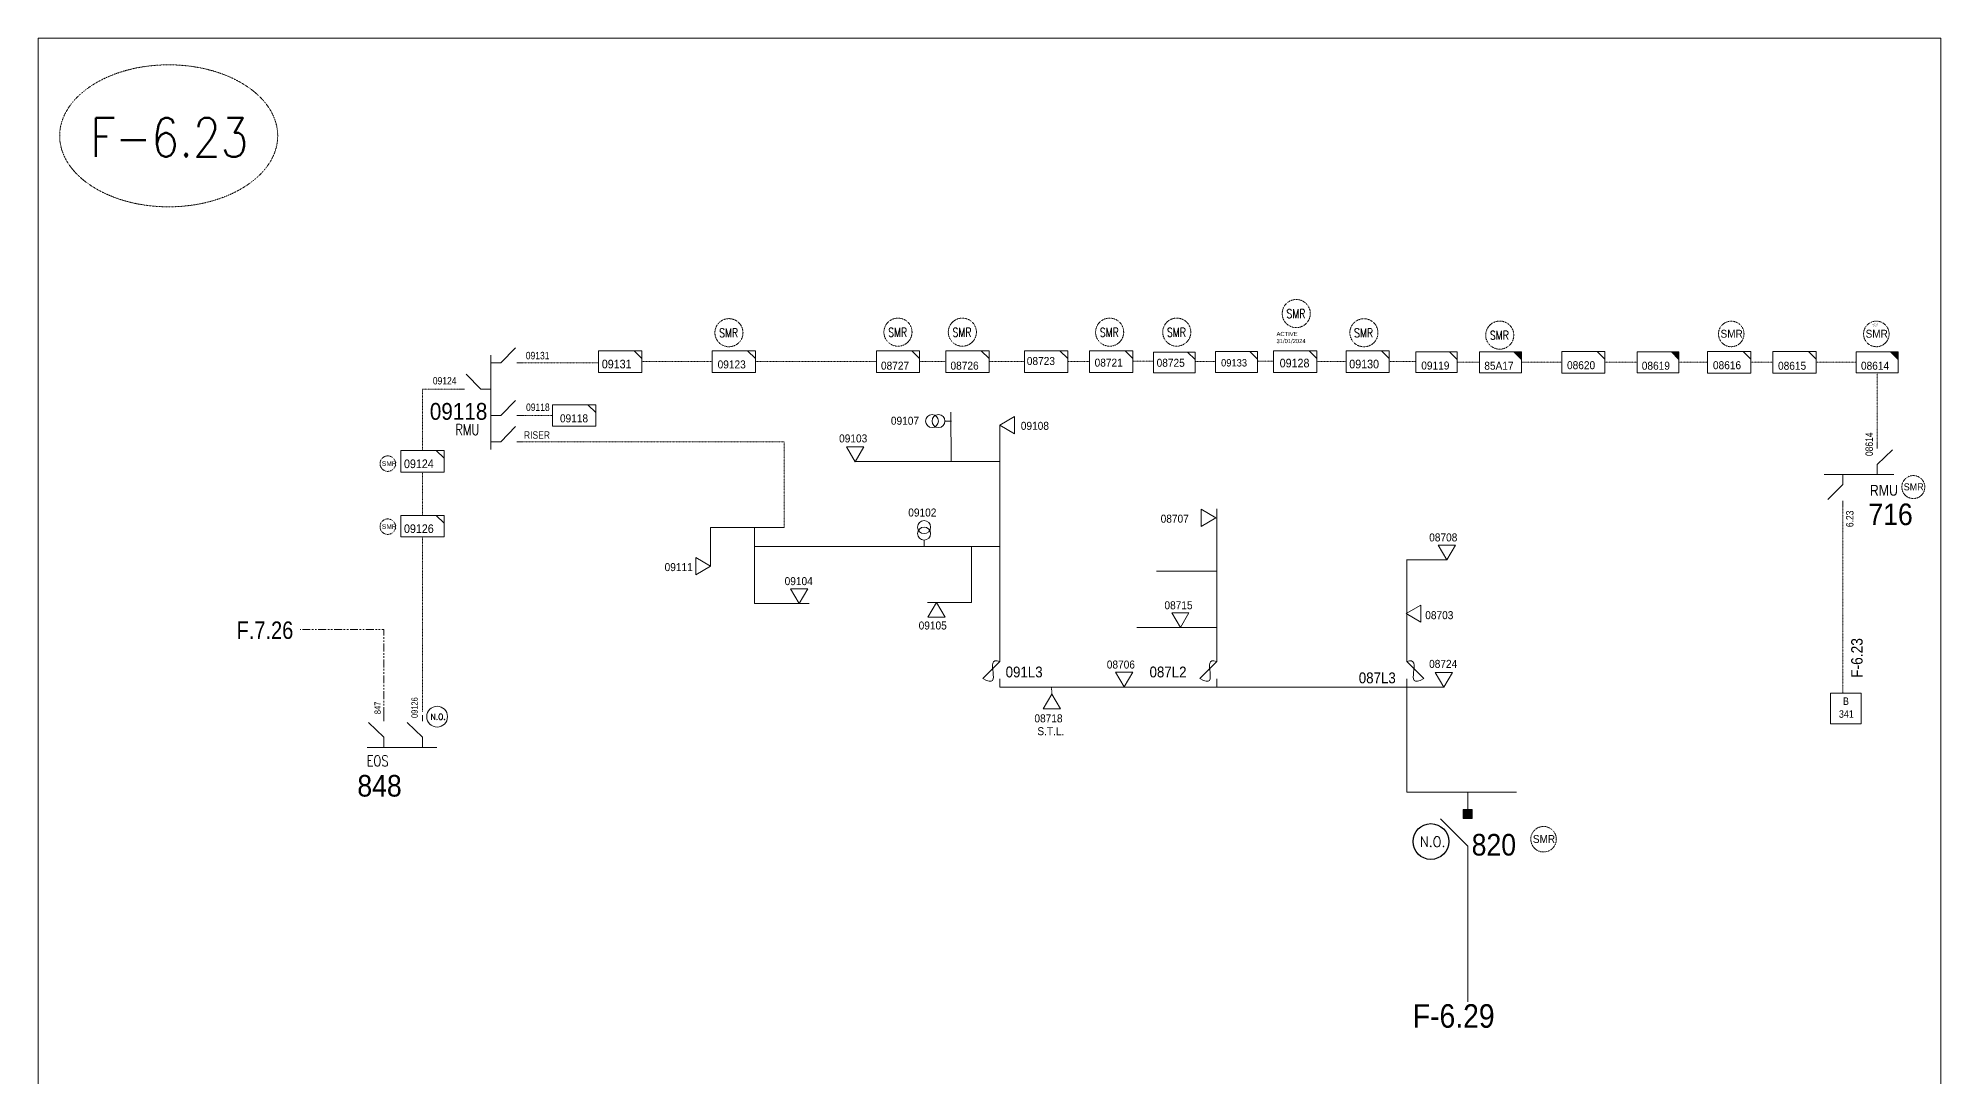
# Model space of a CAD drawing. Header units: metres. Extents: x 65984 to 144644, y -19036 to 23726.
# Drawn here: x 101648 to 102528, y -1295 to -814 of the extents above; entities that cross this region are included whole.
import ezdxf
from ezdxf.enums import TextEntityAlignment as Align

# ---------------------------------------------------------------- set-up
doc = ezdxf.new("R2010")
doc.units = ezdxf.units.M
doc.header["$MEASUREMENT"] = 0
doc.linetypes.add('( Phantom )', pattern=[2.5, 1.25, -0.25, 0.25, -0.25, 0.25, -0.25])
doc.linetypes.add('DGN Style 3', pattern=[0.013877, 0, -0.013877])
doc.layers.get('0').update_dxf_attribs({"color": 95, "lineweight": 40})
for name, color, linetype, lineweight in [('ABS', 7, 'Continuous', 40), ('ABS NUMBER', 112, 'Continuous', 30), ('d_eos', 111, 'Continuous', 40), ('d_eos no', 121, 'Continuous', 40), ('d_fco', 5, 'Continuous', 40), ('d_fco text', 95, 'Continuous', 40), ('d_oh branch', 94, 'Continuous', 40), ('d_switch', 95, 'Continuous', 40), ('d_tf', 1, 'Continuous', 40), ('d_tf no', 6, 'Continuous', 40), ('d_tf_200', 1, 'Continuous', 40), ('d_ug cable', 95, 'Continuous', 40), ('d_unit sub', 7, 'Continuous', 40), ('fedr no', 95, 'Continuous', 40), ('GRID STATION  04', 7, 'Continuous', 40), ('Level 37', 7, 'Continuous', 0), ('O H MAIN FEEDER', 4, 'Continuous', 100), ('SW N O', 114, 'Continuous', 30)]:
    doc.layers.add(name, color=color, linetype=linetype, lineweight=lineweight)
doc.styles.add('NASKHF', font='naskhf.shx', dxfattribs={"height": 8})
doc.styles.add('Style-Arial', font='arial.ttf')
doc.styles.add('Style-ENGINEERING', font='ENGINEERING.shx')
doc.styles.add('Style-msdefault', font='msdefault.shx')
doc.styles.add('Style-STANDARD', font='STANDARD.shx')

# ---------------------------------------------------------------- blocks, each defined once
blk = doc.blocks.new('*U1151')
at = {"layer": 'SW N O', "color": 3, "lineweight": 13, "ltscale": 0.426762}
blk.add_circle((0, 0), 16.8, dxfattribs=at)
at = {"layer": 'SW N O', "color": 3, "lineweight": 13, "style": 'Style-STANDARD'}
blk.add_text('N.O.', height=9.6, dxfattribs=at).set_placement((1.7, -0.2), align=Align.MIDDLE_CENTER)
blk = doc.blocks.new('FUSE01')
at = {"color": 0, "linetype": 'ByBlock', "lineweight": -2}
blk.add_line((0, -17.15), (0, -22.55), dxfattribs=at)
at = {"color": 0, "linetype": 'ByBlock', "lineweight": -2, "flags": 128}
blk.add_lwpolyline([(0, 0.05), (0, -5.75), (-11.2, -16.95)], dxfattribs=at)
at = {"color": 0, "linetype": 'ByBlock', "lineweight": -2}
blk.add_open_spline([(-11.2, -16.95), (3.4, -25.35), (-11.6, -1.35), (0, -5.75)], degree=3, dxfattribs=at)
blk = doc.blocks.new('TFU_121')
at = {"layer": 'd_tf_200', "color": 191, "linetype": 'Continuous', "lineweight": 13}
blk.add_line((0, 10), (0, 0), dxfattribs=at)
at = {"layer": 'd_tf_200', "color": 191, "linetype": 'Continuous', "lineweight": 13, "extrusion": (0, 0, -1)}
for centre in [(0, 30), (0, 20)]:
    blk.add_circle(centre, 10, dxfattribs=at)
blk = doc.blocks.new('TF_8')
at = {"color": 0, "linetype": 'ByBlock', "lineweight": -2}
blk.add_line((6.3, 4.95), (9.9, 1.35), dxfattribs=at)
blk.add_3dface([(-10.1, 4.95), (9.9, 4.95), (9.9, -5.05), (-10.1, -5.05)], dxfattribs=at)
blk = doc.blocks.new('exist.us-1000kva')
at = {"color": 0, "linetype": 'ByBlock', "lineweight": -2, "flags": 128}
blk.add_lwpolyline([(40, 12.9), (32.8, 20), (40, 20)], close=True, dxfattribs=at)
at = {"color": 0, "linetype": 'ByBlock', "lineweight": -2, "extrusion": (0, 0, -1)}
blk.add_solid([(-40, 12.9), (-32.8, 20), (-40, 20)], dxfattribs=at)
at = {"color": 0, "linetype": 'ByBlock', "lineweight": -2, "xscale": 2, "yscale": 2}
blk.add_blockref('TF_8', (20.2, 10.1), dxfattribs=at)
blk = doc.blocks.new('ABS2_1_1')
at = {"color": 0, "linetype": 'ByBlock', "lineweight": -2, "ltscale": 500}
for q in [(-29900, 43500), (0, 0)]:
    blk.add_line((0, 13600), q, dxfattribs=at)
at = {"color": 0, "linetype": 'ByBlock', "lineweight": -2, "ltscale": 500, "flags": 128}
for points in [[(5000, 43600), (-5000, 43600), (-5000, 53600), (5000, 53600)], [(3791, 49653), (3791, 49653), (3791, 49653)]]:
    blk.add_lwpolyline(points, close=True, dxfattribs=at)
at = {"color": 0, "linetype": 'ByBlock', "lineweight": -2, "ltscale": 500}
for points in [[(5000, 43600), (-5000, 43600), (5000, 53600), (-5000, 53600)], [(3791, 49653), (3791, 49653), (3791, 49653)]]:
    blk.add_solid(points, dxfattribs=at)
blk = doc.blocks.new('*U2819')
at = {"layer": 'd_unit sub', "color": 2, "linetype": 'Continuous', "lineweight": 13, "flags": 128}
blk.add_lwpolyline([(6.4, 5), (9.99, 1.4), (9.99, 5)], close=True, dxfattribs=at)
at = {"layer": 'd_unit sub', "color": 2, "linetype": 'Continuous', "lineweight": 13, "xscale": 0.999671859597321, "yscale": 0.999671859597321, "zscale": 0.2499179648993302, "rotation": 359.9999999999999}
blk.add_blockref('TF_8', (0.1, 0.05), dxfattribs=at)
blk = doc.blocks.new('TRA1_1031')
at = {"layer": 'd_tf', "color": 191, "linetype": 'Continuous', "lineweight": 13, "ltscale": 0.000355616, "flags": 128}
blk.add_lwpolyline([(10, -17), (0, 0), (-10, -17)], close=True, dxfattribs=at)
blk = doc.blocks.new('TRA1_1030')
at = {"layer": 'd_tf', "color": 191, "linetype": 'Continuous', "lineweight": 13, "ltscale": 0.000355616, "xscale": 1.000046564039523, "yscale": 1.000046564039523, "zscale": 1.000046564039523, "rotation": 180}
blk.add_blockref('TRA1_1031', (0, 0), dxfattribs=at)
blk = doc.blocks.new('*U2822')
at = {"layer": 'd_unit sub', "color": 191, "linetype": 'Continuous', "lineweight": 13, "flags": 128}
blk.add_lwpolyline([(6.4, 5), (9.99, 1.4), (9.99, 5)], close=True, dxfattribs=at)
at = {"layer": 'd_unit sub', "color": 191, "linetype": 'Continuous', "lineweight": 13, "xscale": 0.999671859597321, "yscale": 0.999671859597321, "zscale": 0.2499179648993302, "rotation": 359.9999999999999}
blk.add_blockref('TF_8', (0.1, 0.05), dxfattribs=at)
blk = doc.blocks.new('*U3428')
at = {"layer": 'd_unit sub', "color": 2, "linetype": 'Continuous', "lineweight": 13, "flags": 128}
blk.add_lwpolyline([(6.4, 5), (9.99, 1.4), (9.99, 5)], close=True, dxfattribs=at)
at = {"layer": 'd_unit sub', "color": 2, "linetype": 'Continuous', "lineweight": 13, "xscale": 0.9996718595973209, "yscale": 0.9996718595973209, "zscale": 0.2867374729326279, "rotation": 359.9999999999999}
blk.add_blockref('TF_8', (0.1, 0.05), dxfattribs=at)
blk = doc.blocks.new('*U3703')
at = {"layer": 'SW N O', "color": 3, "ltscale": 0.498271}
blk.add_circle((0, 0), 16.8, dxfattribs=at)
at = {"layer": 'SW N O', "color": 3, "style": 'Style-STANDARD'}
blk.add_text('N.O.', height=9.6, dxfattribs=at).set_placement((1.7, -0.2), align=Align.MIDDLE_CENTER)
blk = doc.blocks.new('*U3873')
at = {"layer": 'd_unit sub', "color": 191, "linetype": 'Continuous', "lineweight": 13, "flags": 128}
blk.add_lwpolyline([(6.4, 5), (9.99, 1.4), (9.99, 5)], close=True, dxfattribs=at)
at = {"layer": 'd_unit sub', "color": 191, "linetype": 'Continuous', "lineweight": 13, "xscale": 0.9996718595973207, "yscale": 0.9996718595973207, "zscale": 0.2301657320291026, "rotation": 359.9999999999999}
blk.add_blockref('TF_8', (0.1, 0.05), dxfattribs=at)

msp = doc.modelspace()

# ---------------------------------------------------------------- linework, layer by layer
at = {"layer": 'd_eos', "color": 7, "linetype": 'Continuous', "lineweight": 13, "ltscale": 0.638341}
for p, q in [((101861.86, -964.5), (101868.66, -957.5)), ((101857.21, -960.91), (101857.21, -1004.59)), ((101857.21, -964.5), (101861.86, -964.5)), ((101869.3, -964.5), (101872.13, -964.5)), ((101852.56, -976.65), (101845.76, -969.65)), ((101857.21, -976.65), (101852.56, -976.65)), ((101861.86, -988.79), (101868.66, -981.79)), ((101857.21, -988.79), (101861.86, -988.79)), ((101861.83, -1000.94), (101868.63, -993.93)), ((101869.31, -988.79), (101872.13, -988.79)), ((101857.18, -1000.94), (101861.83, -1000.94)), ((101869.28, -1000.94), (101872.1, -1000.94)), ((102498.34, -1004.03), (102498.34, -1001.2)), ((101807.72, -1137.59), (101800.72, -1130.79)), ((101807.72, -1130.14), (101807.72, -1127.32)), ((101825.58, -1137.59), (101818.58, -1130.79)), ((101825.58, -1130.14), (101825.58, -1127.32)), ((101799.97, -1142.24), (101832.3, -1142.23)), ((101807.72, -1142.23), (101807.72, -1137.59)), ((101825.58, -1142.23), (101825.58, -1137.59))]:
    msp.add_line(p, q, dxfattribs=at)
at = {"layer": 'd_eos', "color": 191, "linetype": 'Continuous', "lineweight": 13, "ltscale": 0.638341}
msp.add_line((101845.12, -976.65), (101842.29, -976.65), dxfattribs=at)
at = {"layer": 'd_eos', "color": 2, "linetype": 'Continuous', "lineweight": 13, "ltscale": 0.638341}
for p, q in [((102498.34, -1011.47), (102505.34, -1004.67)), ((102498.34, -1016.12), (102498.34, -1011.47)), ((102506.08, -1016.12), (102473.76, -1016.12)), ((102482.48, -1016.12), (102482.48, -1020.77)), ((102482.48, -1020.77), (102475.48, -1027.56)), ((102482.48, -1028.21), (102482.48, -1031.04))]:
    msp.add_line(p, q, dxfattribs=at)
at = {"layer": 'd_oh branch', "color": 191, "linetype": 'Continuous', "lineweight": 13}
for p, q in [((102070.03, -1010.15), (102070.01, -987.23)), ((102092.63, -1049.42), (102092.61, -993.29)), ((102092.63, -1010.13), (102025.69, -1010.13)), ((102192.94, -1099.6), (102192.94, -1031.93)), ((101958.75, -1040.56), (101958.75, -1058.48)), ((102079.51, -1049.42), (102079.52, -1075.22)), ((102280.71, -1055.55), (102299.33, -1055.57)), ((102280.79, -1100.01), (102280.79, -1055.55)), ((102192.61, -1060.74), (102165.08, -1060.76)), ((101979.21, -1075.79), (102004.48, -1075.77)), ((102079.52, -1075.22), (102059.1, -1075.24)), ((102192.93, -1086.8), (102155.93, -1086.84)), ((102092.68, -1114.36), (102297.97, -1114.36)), ((102192.94, -1114.21), (102192.94, -1114.18))]:
    msp.add_line(p, q, dxfattribs=at)
at = {"layer": 'd_ug cable', "color": 191, "linetype": 'DGN Style 3', "lineweight": 13}
for p, q in [((101871.71, -964.48), (101907.07, -964.48)), ((101927.07, -963.84), (101959.57, -963.84)), ((102055.5, -963.84), (102067.66, -963.84)), ((102087.65, -963.84), (102103.92, -963.84)), ((102123.99, -963.84), (102134.13, -963.84)), ((102154.09, -963.73), (102163.71, -963.64)), ((102211.69, -963.74), (102219.09, -963.74)), ((102272.7, -963.84), (102284.93, -963.84)), ((102304.05, -964.2), (102314.47, -964.2)), ((102372.4, -964.2), (102387.3, -964.2)), ((102406.66, -964.2), (102419.9, -964.2)), ((102439.89, -964.2), (102450.14, -964.2)), ((102488.65, -964.2), (102470.13, -964.2)), ((102498.34, -1001.2), (102498.34, -969.04)), ((101872.13, -988.79), (101885.76, -988.79)), ((102116.57, -1114.36), (102116.58, -1117.63))]:
    msp.add_line(p, q, dxfattribs=at)
at = {"layer": 'd_ug cable', "color": 191, "linetype": 'DGN Style 3', "lineweight": 13, "flags": 128}
for points in [[(102035.5, -963.84), (101979.56, -963.84)], [(102192.34, -963.84), (102182.88, -963.86)], [(102239.18, -963.84), (102252.7, -963.84)], [(102352.41, -964.2), (102333.84, -964.2)], [(101825.58, -1004.96), (101825.58, -976.65), (101842.29, -976.65)], [(101992.84, -1040.55), (101992.84, -1000.94), (101872.1, -1000.94)], [(101825.58, -1034.97), (101825.58, -1015.14)], [(102482.48, -1117.2), (102482.48, -1031.04)], [(101825.58, -1044.97), (101825.58, -1125.9)]]:
    msp.add_lwpolyline(points, dxfattribs=at)
at = {"layer": 'd_ug cable', "color": 191, "linetype": '( Phantom )', "lineweight": 13, "ltscale": 2.94, "flags": 128}
msp.add_lwpolyline([(101807.72, -1127.32), (101807.72, -1087.8), (101769.08, -1087.8)], dxfattribs=at)
at = {"layer": 'd_ug cable', "color": 1, "linetype": 'DGN Style 3', "lineweight": 13}
for centre in [(102229.68, -941.66), (101967.34, -950.51), (102045.5, -950.26), (102075.27, -950.26), (102143.38, -950.26), (102174.43, -950.26), (102260.97, -950.54), (102323.78, -951.64)]:
    msp.add_circle(centre, 6.5, dxfattribs=at)
at = {"layer": 'd_ug cable', "color": 2, "linetype": 'DGN Style 3', "lineweight": 13}
for centre, radius in [((102430.83, -951.09), 5.91), ((102497.92, -951.09), 5.91), ((101809.58, -1011.05), 3.58), ((102515.03, -1021.88), 5.32), ((101809.58, -1040.2), 3.58), ((102344.04, -1184.71), 5.91)]:
    msp.add_circle(centre, radius, dxfattribs=at)
at = {"layer": 'fedr no', "color": 82, "linetype": 'DGN Style 3', "lineweight": 13, "true_color": 0x1dc70e}
msp.add_ellipse((101708.26, -859.48), major_axis=(50.41, 0), ratio=0.651175, dxfattribs=at)
at = {"layer": 'GRID STATION  04', "color": 191, "linetype": 'Continuous', "lineweight": 13, "ltscale": 0.39177, "flags": 128}
msp.add_lwpolyline([(102476.74, -1117.21), (102476.75, -1131.36), (102490.9, -1131.35), (102490.9, -1117.2)], close=True, dxfattribs=at)
at = {"layer": 'O H MAIN FEEDER', "color": 191, "lineweight": 13, "ltscale": 0.426762}
for p, q in [((101992.84, -1040.55), (101958.74, -1040.55)), ((101979.21, -1075.79), (101979.21, -1040.55)), ((101979.19, -1049.42), (102092.63, -1049.42)), ((102092.61, -1098.54), (102092.63, -1049.42)), ((102280.79, -1162.99), (102280.79, -1114.36)), ((102280.79, -1162.99), (102331.53, -1162.99)), ((102309.01, -1170.88), (102309.01, -1162.99))]:
    msp.add_line(p, q, dxfattribs=at)
at = {"layer": 'O H MAIN FEEDER', "color": 251, "lineweight": 13, "ltscale": 0.426762}
msp.add_line((102308.97, -1192.26), (102308.97, -1259.83), dxfattribs=at)
at = {"layer": 'O H MAIN FEEDER', "color": 140, "linetype": 'Continuous', "lineweight": 13, "flags": 128}
msp.add_lwpolyline([(101647.85, -814.28), (102527.8, -814.28), (102527.8, -1432.78), (101647.85, -1432.78)], close=True, dxfattribs=at)

# ---------------------------------------------------------------- block references
at = {"layer": 'ABS', "color": 2, "linetype": 'Continuous', "lineweight": 13, "ltscale": 0.697604, "xscale": 0.0004232189167298821, "yscale": 0.0004232189167298821, "zscale": 0.0003680335276451397, "rotation": 359.9999999999998}
msp.add_blockref('ABS2_1_1', (102308.97, -1193.62), dxfattribs=at)
at = {"layer": 'd_fco', "color": 7, "linetype": 'Continuous', "lineweight": 13, "xscale": 0.7, "yscale": 0.7, "zscale": 0.2499179648993302, "rotation": 359.9999999999999}
msp.add_blockref('FUSE01', (102092.61, -1098.57), dxfattribs=at)
at = {"layer": 'd_fco', "color": 191, "linetype": 'Continuous', "lineweight": 13, "xscale": 0.7, "zscale": 0.2499179648993302}
for p, yscale, rotation in [((102192.94, -1098.57), 0.7, 359.9999999999999), ((102280.79, -1098.57), -0.7, 180)]:
    msp.add_blockref('FUSE01', p, dxfattribs=dict(at, yscale=yscale, rotation=rotation))
at = {"layer": 'd_tf', "color": 191, "linetype": 'Continuous', "lineweight": 13, "ltscale": 0.000355616, "extrusion": (0, 0, -1), "xscale": 0.4, "yscale": 0.4, "zscale": 0.4}
for p, rotation in [((-102092.55, -993.23), 89.99999999999999), ((-101958.76, -1058.48), 270), ((-102299.33, -1055.57), 359.9999999999999)]:
    msp.add_blockref('TRA1_1030', p, dxfattribs=dict(at, rotation=rotation))
at = {"layer": 'd_tf', "color": 191, "linetype": 'Continuous', "lineweight": 13, "ltscale": 0.000355616, "xscale": 0.4, "yscale": 0.4, "zscale": 0.4}
for p, rotation in [((102025.69, -1010.15), 359.9999999999999), ((102192.53, -1036.06), 89.99999999999997), ((101999.75, -1075.77), 359.9999999999999), ((102063.31, -1075.23), 180), ((102176.08, -1086.85), 359.9999999999999), ((102280.44, -1080.42), 270), ((102150.1, -1114.23), 359.9999999999999), ((102297.95, -1114.35), 359.9999999999999), ((102116.6, -1117.63), 180)]:
    msp.add_blockref('TRA1_1030', p, dxfattribs=dict(at, rotation=rotation))
at = {"layer": 'd_tf_200', "color": 191, "linetype": 'Continuous', "lineweight": 13, "extrusion": (0, 0, -1), "xscale": 0.3000000000000001, "yscale": 0.3000000000000001, "zscale": 0.3000000000000001, "rotation": 269.9308220701253}
msp.add_blockref('TFU_121', (-102070.24, -991.36), dxfattribs=at)
at = {"layer": 'd_tf_200', "color": 191, "linetype": 'Continuous', "lineweight": 13, "xscale": 0.3, "yscale": 0.3, "zscale": 0.3, "rotation": 359.9999999999999}
msp.add_blockref('TFU_121', (102057.6, -1049.42), dxfattribs=at)
at = {"layer": 'd_unit sub', "color": 191, "linetype": 'Continuous', "lineweight": 13}
msp.add_blockref('*U2822', (101917.07, -963.84), dxfattribs=at)
at = {"layer": 'd_unit sub', "color": 2, "linetype": 'Continuous', "lineweight": 13, "xscale": 0.999671859597321, "yscale": 0.999671859597321, "zscale": 0.2499179648993302, "rotation": 359.9999999999999}
for p in [(101969.67, -963.79), (102144.24, -963.79)]:
    msp.add_blockref('TF_8', p, dxfattribs=at)
at = {"layer": 'd_unit sub', "color": 2, "linetype": 'Continuous', "lineweight": 13}
for p in [(102045.5, -963.84), (102077.65, -963.84), (102229.19, -963.84), (102262.7, -963.84), (101825.59, -1009.95), (101825.59, -1039.97)]:
    msp.add_blockref('*U2819', p, dxfattribs=at)
at = {"layer": 'd_unit sub', "color": 191, "linetype": 'Continuous', "lineweight": 13, "zscale": 0.2499179648993302, "rotation": 359.9999999999999}
for p, xscale, yscale in [((102114.1, -963.79), 0.999671859597321, 0.999671859597321), ((102294.59, -964.15), 0.9559658115495739, 0.9559658115495739), ((101895.85, -988.74), 0.999671859597321, 0.999671859597321)]:
    msp.add_blockref('TF_8', p, dxfattribs=dict(at, xscale=xscale, yscale=yscale))
at = {"layer": 'd_unit sub', "color": 2, "linetype": 'Continuous', "lineweight": 13}
for name, p, xscale, yscale, zscale in [('*U3428', (102173.3, -964.23), 0.9587507296399181, 0.9587507296399181, 0.9587507296399181), ('exist.us-1000kva', (102314.47, -969.04), 0.4841668605426701, 0.4841668605426701, 0.4841668605426701), ('TF_8', (102430, -964.15), 0.999671859597321, 0.999671859597321, 0.2499179648993302), ('exist.us-1000kva', (102488.65, -969.04), 0.4841668605426701, 0.4841668605426701, 0.4841668605426701)]:
    msp.add_blockref(name, p, dxfattribs=dict(at, xscale=xscale, yscale=yscale, zscale=zscale))
at = {"layer": 'd_unit sub', "color": 191, "linetype": 'Continuous', "lineweight": 13}
for name, p, xscale, yscale, zscale in [('*U3873', (102202.02, -964.06), 0.9674633350595717, 0.9674633350595717, 0.9674633350595717), ('TF_8', (102362.51, -964.15), 0.999671859597321, 0.999671859597321, 0.2499179648993302), ('exist.us-1000kva', (102387.3, -969.04), 0.4841668605426701, 0.4841668605426701, 0.4841668605426701), ('TF_8', (102460.23, -964.15), 0.999671859597321, 0.999671859597321, 0.2499179648993302)]:
    msp.add_blockref(name, p, dxfattribs=dict(at, xscale=xscale, yscale=yscale, zscale=zscale))
at = {"layer": 'SW N O', "color": 3, "lineweight": 13, "xscale": 0.2867731251001515, "yscale": 0.2867731251001515, "zscale": 0.2867731251001515}
msp.add_blockref('*U1151', (101832.39, -1128.04), dxfattribs=at)
at = {"layer": 'SW N O', "color": 3, "xscale": 0.4918979800702888, "yscale": 0.4918979800702888, "zscale": 0.4918979800702888}
msp.add_blockref('*U3703', (102291.95, -1185.77), dxfattribs=at)

# ---------------------------------------------------------------- texts
at = {"layer": 'ABS NUMBER', "color": 2, "lineweight": 13, "style": 'Style-Arial', "width": 0.88}
msp.add_text('820', height=10, dxfattribs=at).set_placement((102310.8, -1182.26), align=Align.TOP_LEFT)
at = {"layer": 'd_eos no', "color": 7, "linetype": 'Continuous', "lineweight": 13, "style": 'Style-Arial', "width": 0.88}
for s, height, p in [('09118', 7.777, (101829.02, -983)), ('848', 10, (101795.51, -1154.99))]:
    msp.add_text(s, height=height, dxfattribs=at).set_placement(p, align=Align.TOP_LEFT)
at = {"layer": 'd_fco text', "color": 7, "linetype": 'Continuous', "lineweight": 13, "style": 'Style-msdefault', "width": 0.92}
msp.add_text('091L3', height=5, dxfattribs=at).set_placement((102095.29, -1104.88), align=Align.TOP_LEFT)
at = {"layer": 'd_fco text', "color": 191, "linetype": 'Continuous', "lineweight": 13, "style": 'Style-msdefault', "width": 0.92}
for s, p in [('087L2', (102161.83, -1104.88)), ('087L3', (102258.59, -1107.6))]:
    msp.add_text(s, height=5, dxfattribs=at).set_placement(p, align=Align.TOP_LEFT)
at = {"layer": 'd_switch', "color": 191, "linetype": 'Continuous', "lineweight": 13, "style": 'Style-ENGINEERING', "width": 0.857143}
for s, p in [('09131', (101884.34, -959.37)), ('09118', (101884.45, -983.25)), ('RISER', (101884.58, -996.11))]:
    msp.add_text(s, height=3.43, dxfattribs=at).set_placement(p, align=Align.TOP_RIGHT)
at = {"layer": 'd_switch', "color": 7, "linetype": 'Continuous', "lineweight": 13, "style": 'Style-ENGINEERING', "width": 0.857143}
msp.add_text('09124', height=3.43, dxfattribs=at).set_placement((101841.35, -971.02), align=Align.TOP_RIGHT)
at = {"layer": 'd_switch', "color": 7, "linetype": 'Continuous', "lineweight": 13, "style": 'Style-msdefault', "width": 0.857143}
for s, p in [('847', (101803.43, -1126.88)), ('09126', (101820.51, -1128.67))]:
    msp.add_text(s, height=2.92, rotation=90, dxfattribs=at).set_placement(p, align=Align.TOP_LEFT)
at = {"layer": 'd_switch', "color": 7, "linetype": 'Continuous', "lineweight": 13, "insert": (102487.41, -1040.41), "char_height": 3.43, "width": 1.9233, "attachment_point": 7, "rotation": 90, "style": 'NASKHF'}
msp.add_mtext('\\FENGINEERING;\\H1x;\\W0.857143;6.23', dxfattribs=at)
at = {"layer": 'd_switch', "color": 55, "linetype": 'Continuous', "lineweight": 13, "ltscale": 0.694122, "insert": (101765.88, -1070.57), "char_height": 8.0695, "attachment_point": 3, "style": 'NASKHF'}
msp.add_mtext('\\P\\FENGINEERING;\\H1x;\\W0.857143;F.7.26', dxfattribs=at)
at = {"layer": 'd_switch', "color": 191, "linetype": 'Continuous', "lineweight": 13, "insert": (102486.29, -1110.11), "char_height": 5.2887, "attachment_point": 1, "rotation": 90, "style": 'NASKHF'}
msp.add_mtext('\\Fmsdefault;\\H1x;\\W0.9;F-6.23\\P', dxfattribs=at)
at = {"layer": 'd_switch', "color": 55, "linetype": 'Continuous', "lineweight": 13, "insert": (102283.56, -1260.99), "char_height": 10.8821, "attachment_point": 1, "style": 'NASKHF'}
msp.add_mtext('\\Fmsdefault;\\H1x;\\W0.9;F-6.29', dxfattribs=at)
at = {"layer": 'd_tf no', "color": 1, "linetype": 'Continuous', "lineweight": 40, "style": 'Style-msdefault', "width": 0.945946}
for height, p in [(3.655, (102425.89, -949.16)), (3.655, (102492.97, -949.16)), (3.29, (102510.58, -1020.13)), (3.655, (102339.09, -1182.78))]:
    msp.add_text('SMR', height=height, dxfattribs=at).set_placement(p, align=Align.TOP_LEFT)
at = {"layer": 'd_tf no', "color": 191, "linetype": 'Continuous', "lineweight": 13, "style": 'Style-msdefault'}
for s, height, width, p in [('09131', 4, 0.925, (101908.55, -963)), ('08723', 3.7, 0.945946, (102105.08, -961.75)), ('09133', 3.416, 0.945946, (102194.91, -962.72)), ('09119', 3.7, 0.945946, (102287.49, -963.84)), ('08620', 3.7, 0.945946, (102354.88, -963.69)), ('08619', 3.7, 0.945946, (102389.46, -963.93)), ('08615', 3.7, 0.945946, (102452.46, -963.95)), ('09118', 3.7, 0.945946, (101889.19, -988.26)), ('09103', 3.7, 0.945946, (102018.28, -997.54)), ('09102', 3.7, 0.945946, (102050.26, -1031.8)), ('08707', 3.7, 0.945946, (102166.97, -1034.66)), ('08708', 3.7, 0.945946, (102291.15, -1043.32)), ('09111', 3.7, 0.945946, (101937.58, -1057.04)), ('09104', 3.7, 0.945946, (101993.09, -1063.53)), ('08715', 3.7, 0.945946, (102168.73, -1074.69)), ('08703', 3.7, 0.945946, (102289.33, -1079.27)), ('09105', 3.7, 0.945946, (102055.06, -1084.04)), ('08706', 3.7, 0.945946, (102142.07, -1102.1)), ('08724', 3.7, 0.945946, (102291.11, -1101.79)), ('08718', 3.7, 0.945946, (102108.6, -1126.98)), ('S.T.L.', 3.7, 0.945946, (102109.96, -1132.92))]:
    msp.add_text(s, height=height, dxfattribs=dict(at, width=width)).set_placement(p, align=Align.TOP_LEFT)
at = {"layer": 'd_tf no', "color": 2, "linetype": 'Continuous', "lineweight": 13, "style": 'Style-msdefault'}
for s, height, width, p in [('09123', 3.7, 0.945946, (101962.1, -963.33)), ('08727', 3.7, 0.945946, (102037.64, -963.89)), ('08726', 3.7, 0.945946, (102069.79, -963.89)), ('08721', 3.7, 0.945946, (102136.43, -962.52)), ('08725', 3.7, 0.945946, (102165.11, -962.57)), ('09130', 4, 0.925, (102254.19, -963)), ('85A17', 3.7, 0.945946, (102316.64, -963.94)), ('08616', 3.7, 0.945946, (102422.37, -963.69)), ('09124', 4, 0.925, (101817.07, -1009.12)), ('09126', 4, 0.925, (101817.07, -1039.13))]:
    msp.add_text(s, height=height, dxfattribs=dict(at, width=width)).set_placement(p, align=Align.TOP_LEFT)
at = {"layer": 'd_tf no', "color": 131, "linetype": 'Continuous', "lineweight": 13, "style": 'Style-msdefault', "width": 0.925}
msp.add_text('09128', height=4, dxfattribs=at).set_placement((102222.02, -962.55), align=Align.TOP_LEFT)
at = {"layer": 'd_tf no', "color": 121, "linetype": 'Continuous', "lineweight": 13, "style": 'Style-msdefault', "width": 0.945946}
msp.add_text('08614', height=3.7, dxfattribs=at).set_placement((102490.82, -963.93), align=Align.TOP_LEFT)
at = {"layer": 'd_tf no', "color": 191, "linetype": 'Continuous', "lineweight": 13, "style": 'Style-msdefault', "width": 0.945946}
for s, p in [('09107', (102055.24, -989.37)), ('09108', (102115.32, -991.72))]:
    msp.add_text(s, height=3.7, dxfattribs=at).set_placement(p, align=Align.TOP_RIGHT)
at = {"layer": 'd_tf no', "color": 131, "linetype": 'Continuous', "lineweight": 40, "insert": (102220.56, -950.13), "char_height": 1.9561, "attachment_point": 1, "style": 'NASKHF'}
msp.add_mtext('\\Fmsdefault;\\H1x;\\W0.945946;ACTIVE\\P31/01/2024', dxfattribs=at)
at = {"layer": 'd_tf no', "color": 121, "linetype": 'Continuous', "lineweight": 40, "insert": (102496.17, -946.4), "char_height": 0.4901, "attachment_point": 1, "style": 'NASKHF'}
msp.add_mtext('\\Fmsdefault;\\H1x;\\W0.945946;ACTIVE\\P2/4/2024\\P', dxfattribs=at)
at = {"layer": 'd_tf no', "color": 1, "lineweight": 13, "char_height": 2.1915, "attachment_point": 1, "style": 'NASKHF'}
for insert in [(101806.84, -1009.92), (101806.84, -1039.06)]:
    msp.add_mtext('\\Fmsdefault;\\H1x;\\W0.925;SMR\\P', dxfattribs=dict(at, insert=insert))
at = {"layer": 'fedr no', "color": 6, "linetype": 'Continuous', "lineweight": 13, "style": 'Style-STANDARD', "width": 0.909091}
msp.add_text('F-6.23', height=18.053, dxfattribs=at).set_placement((101708.61, -860.24), align=Align.MIDDLE_CENTER)
at = {"layer": 'GRID STATION  04', "color": 191, "linetype": 'Continuous', "lineweight": 13, "style": 'Style-msdefault', "width": 0.888889}
for s, height, p in [('341', 3.468, (102480.62, -1125.09)), ('B', 3.47, (102482.48, -1119.14))]:
    msp.add_text(s, height=height, rotation=0.03165, dxfattribs=at).set_placement(p, align=Align.TOP_LEFT)
at = {"layer": 'Level 37', "color": 2, "linetype": 'Continuous', "lineweight": 13, "ltscale": 0.9, "style": 'Style-STANDARD', "width": 0.854701}
for p in [(102229.53, -941.73), (101967.19, -950.58), (102045.36, -950.33), (102075.12, -950.33), (102143.23, -950.33), (102174.28, -950.33), (102260.82, -950.61), (102323.63, -951.71)]:
    msp.add_text('SMR', height=4.044, dxfattribs=at).set_placement(p, align=Align.MIDDLE_CENTER)
at = {"layer": 'Level 37', "color": 7, "linetype": 'Continuous', "lineweight": 13, "style": 'Style-STANDARD', "width": 0.854701}
for s, p in [('RMU', (101846.37, -995.32)), ('EOS', (101804.88, -1148.48))]:
    msp.add_text(s, height=4.993, dxfattribs=at).set_placement(p, align=Align.MIDDLE_CENTER)
at = {"layer": 'Level 37', "color": 2, "linetype": 'Continuous', "lineweight": 13, "style": 'Style-Arial', "width": 0.88}
msp.add_text('716', height=10, dxfattribs=at).set_placement((102514.76, -1029.49), align=Align.TOP_RIGHT)
at = {"layer": 'Level 37', "color": 2, "linetype": 'Continuous', "lineweight": 13, "style": 'Style-msdefault', "width": 0.854701}
msp.add_text('RMU', height=4.993, dxfattribs=at).set_placement((102501.43, -1023.37), align=Align.MIDDLE_CENTER)
at = {"layer": 'Level 37', "color": 7, "linetype": 'Continuous', "lineweight": 13, "insert": (102496.38, -996.63), "char_height": 3.43, "attachment_point": 9, "rotation": 90, "style": 'NASKHF'}
msp.add_mtext('\\FENGINEERING;\\H1x;\\W0.857143;08614\\P', dxfattribs=at)

doc.saveas('drawing.dxf')
